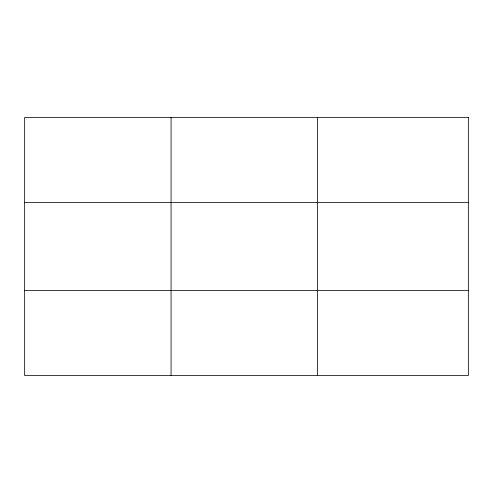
<?xml version="1.0" encoding="UTF-8"?>
<svg xmlns="http://www.w3.org/2000/svg" width="493" height="493" viewBox="0 0 493 493"><rect width="100%" height="100%" fill="white"/><g stroke="black" fill="none" stroke-linecap="round" stroke-linejoin="round"><path stroke-width="0.74" d="M171.071 375.537L171.071 117.463M317.492 375.537L317.492 117.463M24.65 202.629L468.35 202.629M24.65 290.371L468.35 290.371M468.35 117.463L468.35 375.537L24.65 375.537L24.65 117.463L468.35 117.463"/></g></svg>
